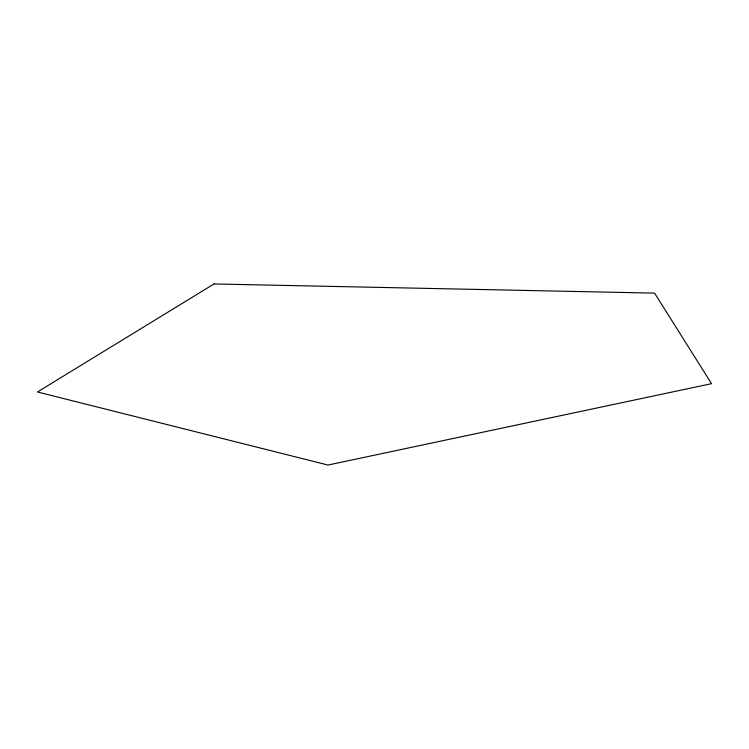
<?xml version="1.0" encoding="UTF-8"?>
<svg xmlns="http://www.w3.org/2000/svg" width="749" height="749" viewBox="0 0 749 749"><rect width="100%" height="100%" fill="white"/><g stroke="black" fill="none" stroke-linecap="round" stroke-linejoin="round"><path stroke-width="1.12" d="M214.027 283.955L37.45 391.98L327.987 465.045L711.55 383.666L654.57 293.121L214.027 283.955"/></g></svg>
